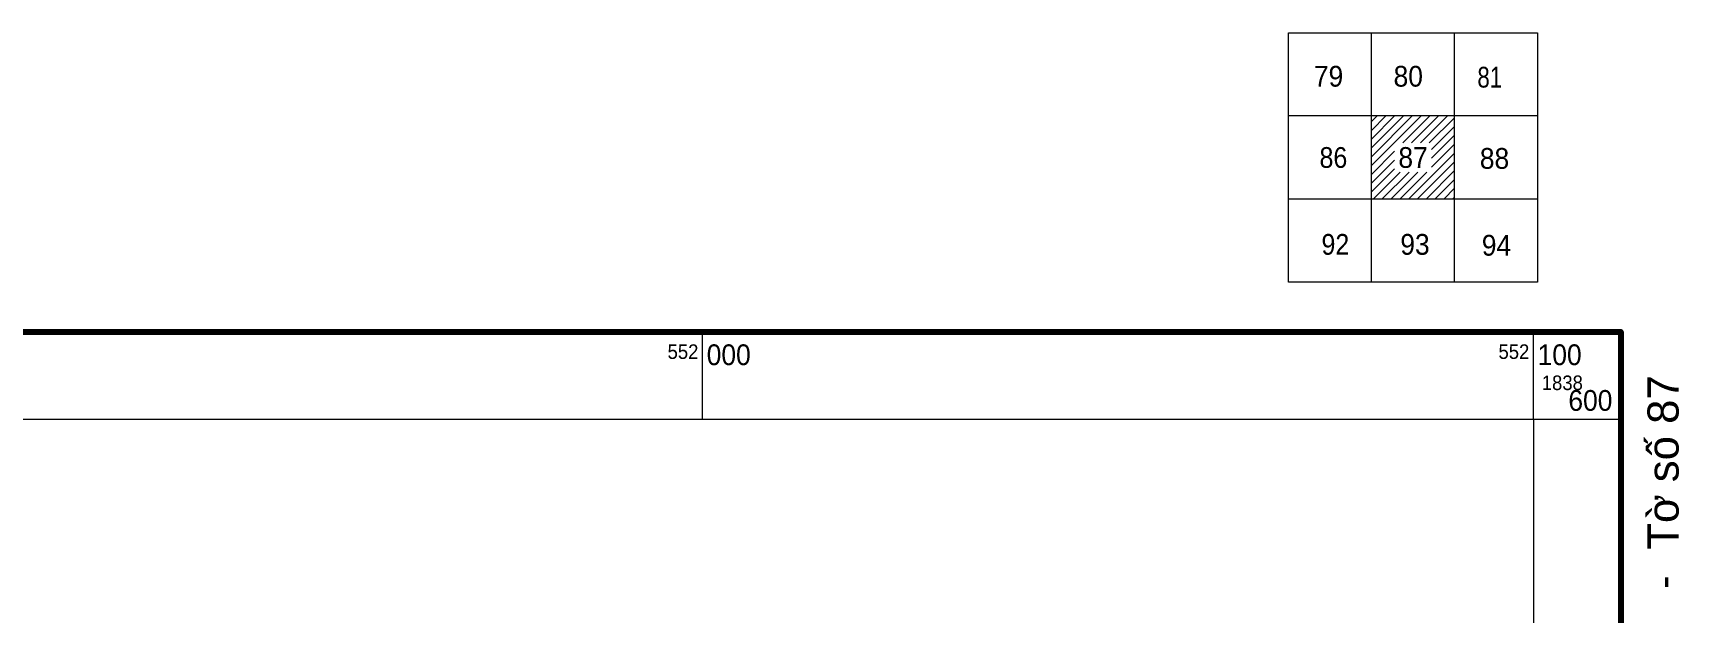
# Model space of a CAD drawing. Header units: metres. Extents: x 551390 to 552118, y 1837759 to 1838646.
# Drawn here: x 551919.4 to 552117.5, y 1838576.6 to 1838646.5 of the extents above; entities that cross this region are included whole.
import ezdxf
from ezdxf.enums import TextEntityAlignment as Align

# ---------------------------------------------------------------- set-up
doc = ezdxf.new("R2010")
doc.units = ezdxf.units.M
doc.header["$LTSCALE"] = 0.8
doc.layers.add('63', color=7, linetype='Continuous', lineweight=13)

msp = doc.modelspace()

# ---------------------------------------------------------------- linework, layer by layer
at = {"layer": '63'}
for p, q in [((552080.5, 1838616.5), (552080.5, 1838646.5)), ((552090.5, 1838616.5), (552090.5, 1838646.5)), ((552100.5, 1838636.5), (552070.5, 1838636.5)), ((552080.5, 1838635.83), (552081.17, 1838636.5)), ((552080.5, 1838634.77), (552082.23, 1838636.5)), ((552080.5, 1838633.71), (552083.29, 1838636.5)), ((552080.5, 1838632.65), (552084.35, 1838636.5)), ((552080.5, 1838631.59), (552085.41, 1838636.5)), ((552080.5, 1838630.53), (552086.47, 1838636.5)), ((552084.28, 1838633.25), (552087.53, 1838636.5)), ((552085.34, 1838633.25), (552088.59, 1838636.5)), ((552086.4, 1838633.25), (552089.65, 1838636.5)), ((552087.46, 1838633.25), (552090.5, 1838636.29)), ((552087.73, 1838632.46), (552090.5, 1838635.23)), ((552087.73, 1838631.4), (552090.5, 1838634.17)), ((552080.5, 1838629.47), (552083.28, 1838632.25)), ((552084.96, 1838626.5), (552090.5, 1838632.04)), ((552087.73, 1838630.33), (552090.5, 1838633.1)), ((552080.5, 1838628.41), (552083.28, 1838631.19)), ((552080.5, 1838627.35), (552083.28, 1838630.13)), ((552080.71, 1838626.5), (552083.96, 1838629.75)), ((552081.77, 1838626.5), (552085.02, 1838629.75)), ((552082.83, 1838626.5), (552086.08, 1838629.75)), ((552083.9, 1838626.5), (552087.15, 1838629.75)), ((552086.02, 1838626.5), (552090.5, 1838630.98)), ((552087.08, 1838626.5), (552090.5, 1838629.92)), ((552088.14, 1838626.5), (552090.5, 1838628.86)), ((552089.2, 1838626.5), (552090.5, 1838627.8)), ((552100.5, 1838626.5), (552070.5, 1838626.5)), ((552090.26, 1838626.5), (552090.5, 1838626.74)), ((552000, 1838600), (552000, 1838610.5)), ((552100, 1838600), (552100, 1838610.5)), ((552100, 1838600), (552110.5, 1838600))]:
    msp.add_line(p, q, dxfattribs=at)
for points in [[(552100.5, 1838616.5), (552070.5, 1838616.5), (552070.5, 1838646.5), (552100.5, 1838646.5)], [(551400, 1838600), (552100, 1838600), (552100, 1837900), (551400, 1837900)]]:
    msp.add_lwpolyline(points, close=True, dxfattribs=at)
at = {"layer": '63', "lineweight": 158}
msp.add_lwpolyline([(551389.5, 1838610.5), (552110.5, 1838610.5), (552110.5, 1837889.5), (551389.5, 1837889.5)], close=True, dxfattribs=at)

# ---------------------------------------------------------------- texts
at = {"layer": '63'}
for s, width, p in [('79', 0.95, (552075.34, 1838640.03)), ('80', 0.95, (552084.93, 1838640.03)), ('81', 0.8, (552094.74, 1838639.92)), ('86', 0.9, (552075.92, 1838630.25)), ('87', 0.95, (552085.51, 1838630.25)), ('88', 0.95, (552095.31, 1838630.14)), ('92', 0.9, (552076.16, 1838619.79)), ('93', 0.95, (552085.74, 1838619.79)), ('94', 0.95, (552095.55, 1838619.68))]:
    msp.add_text(s, height=2.5, dxfattribs=dict(at, width=width)).set_placement(p, align=Align.CENTER)
at = {"layer": '63', "width": 0.95}
for s, height, p in [('552', 1.75, (551999.5, 1838607.25)), ('552', 1.75, (552099.5, 1838607.25)), ('600', 2.5, (552109.5, 1838601))]:
    msp.add_text(s, height=height, dxfattribs=at).set_placement(p, align=Align.RIGHT)
for s, height, p in [('000', 2.5, (552000.5, 1838606.5)), ('100', 2.5, (552100.5, 1838606.5)), ('1838', 1.75, (552101, 1838603.5))]:
    msp.add_text(s, height=height, dxfattribs=at).set_placement(p)
at = {"layer": '63'}
for s, width, p in [('Tờ số 87', 1.05, (552117.47, 1838584.27)), (' - ', 0.95, (552117.47, 1838578.27))]:
    msp.add_text(s, height=3.75, rotation=90, dxfattribs=dict(at, width=width)).set_placement(p)

doc.saveas('drawing.dxf')
